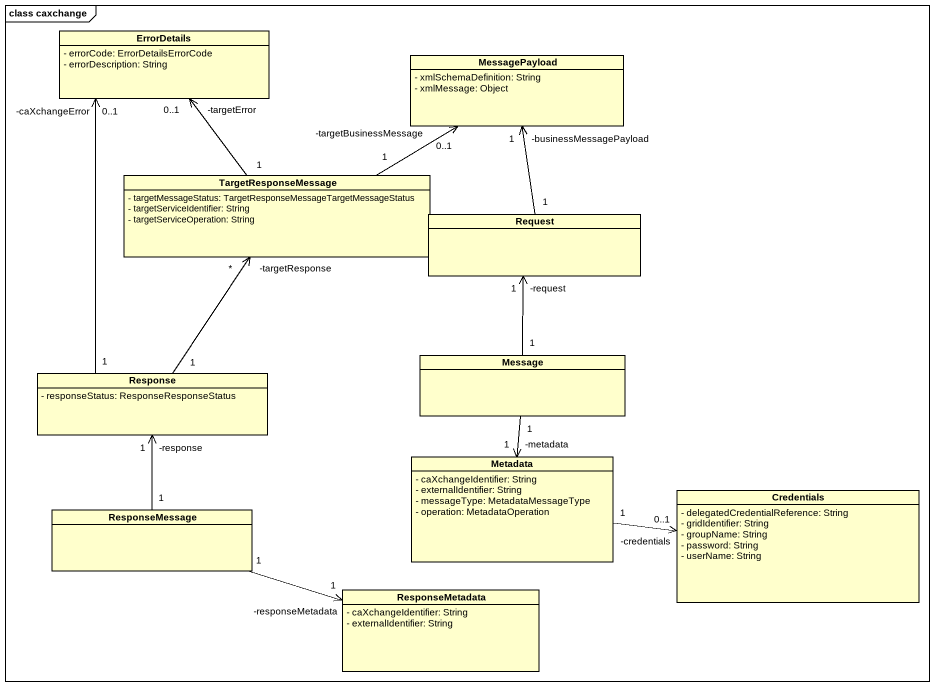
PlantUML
@startuml
mainframe class caxchange
hide circle
hide empty members
skinparam classAttributeIconSize 0
class ErrorDetails {
  - errorCode: ErrorDetailsErrorCode
  - errorDescription: String
}
class MessagePayload {
  - xmlSchemaDefinition: String
  - xmlMessage: Object
}
class TargetResponseMessage {
  - targetMessageStatus: TargetResponseMessageTargetMessageStatus
  - targetServiceIdentifier: String
  - targetServiceOperation: String
}
class Request
class Response {
  - responseStatus: ResponseResponseStatus
}
class Message
class Metadata {
  - caXchangeIdentifier: String
  - externalIdentifier: String
  - messageType: MetadataMessageType
  - operation: MetadataOperation
}
class Credentials {
  - delegatedCredentialReference: String
  - gridIdentifier: String
  - groupName: String
  - password: String
  - userName: String
}
class ResponseMessage
class ResponseMetadata {
  - caXchangeIdentifier: String
  - externalIdentifier: String
}
TargetResponseMessage "1" -up-> "-targetError\n0..1" ErrorDetails
TargetResponseMessage "1" -right-> "-targetBusinessMessage\n0..1" MessagePayload
Request "1" -up-> "-businessMessagePayload\n1" MessagePayload
Response "1" -up-> "-caXchangeError\n0..1" ErrorDetails
Response "1" -up-> "-targetResponse\n*" TargetResponseMessage
Message "1" -up-> "-request\n1" Request
Message "1" --> "-metadata\n1" Metadata
Metadata "1" -right-> "-credentials\n0..1" Credentials
ResponseMessage "1" -up-> "-response\n1" Response
ResponseMessage "1" -right-> "-responseMetadata\n1" ResponseMetadata
@enduml
